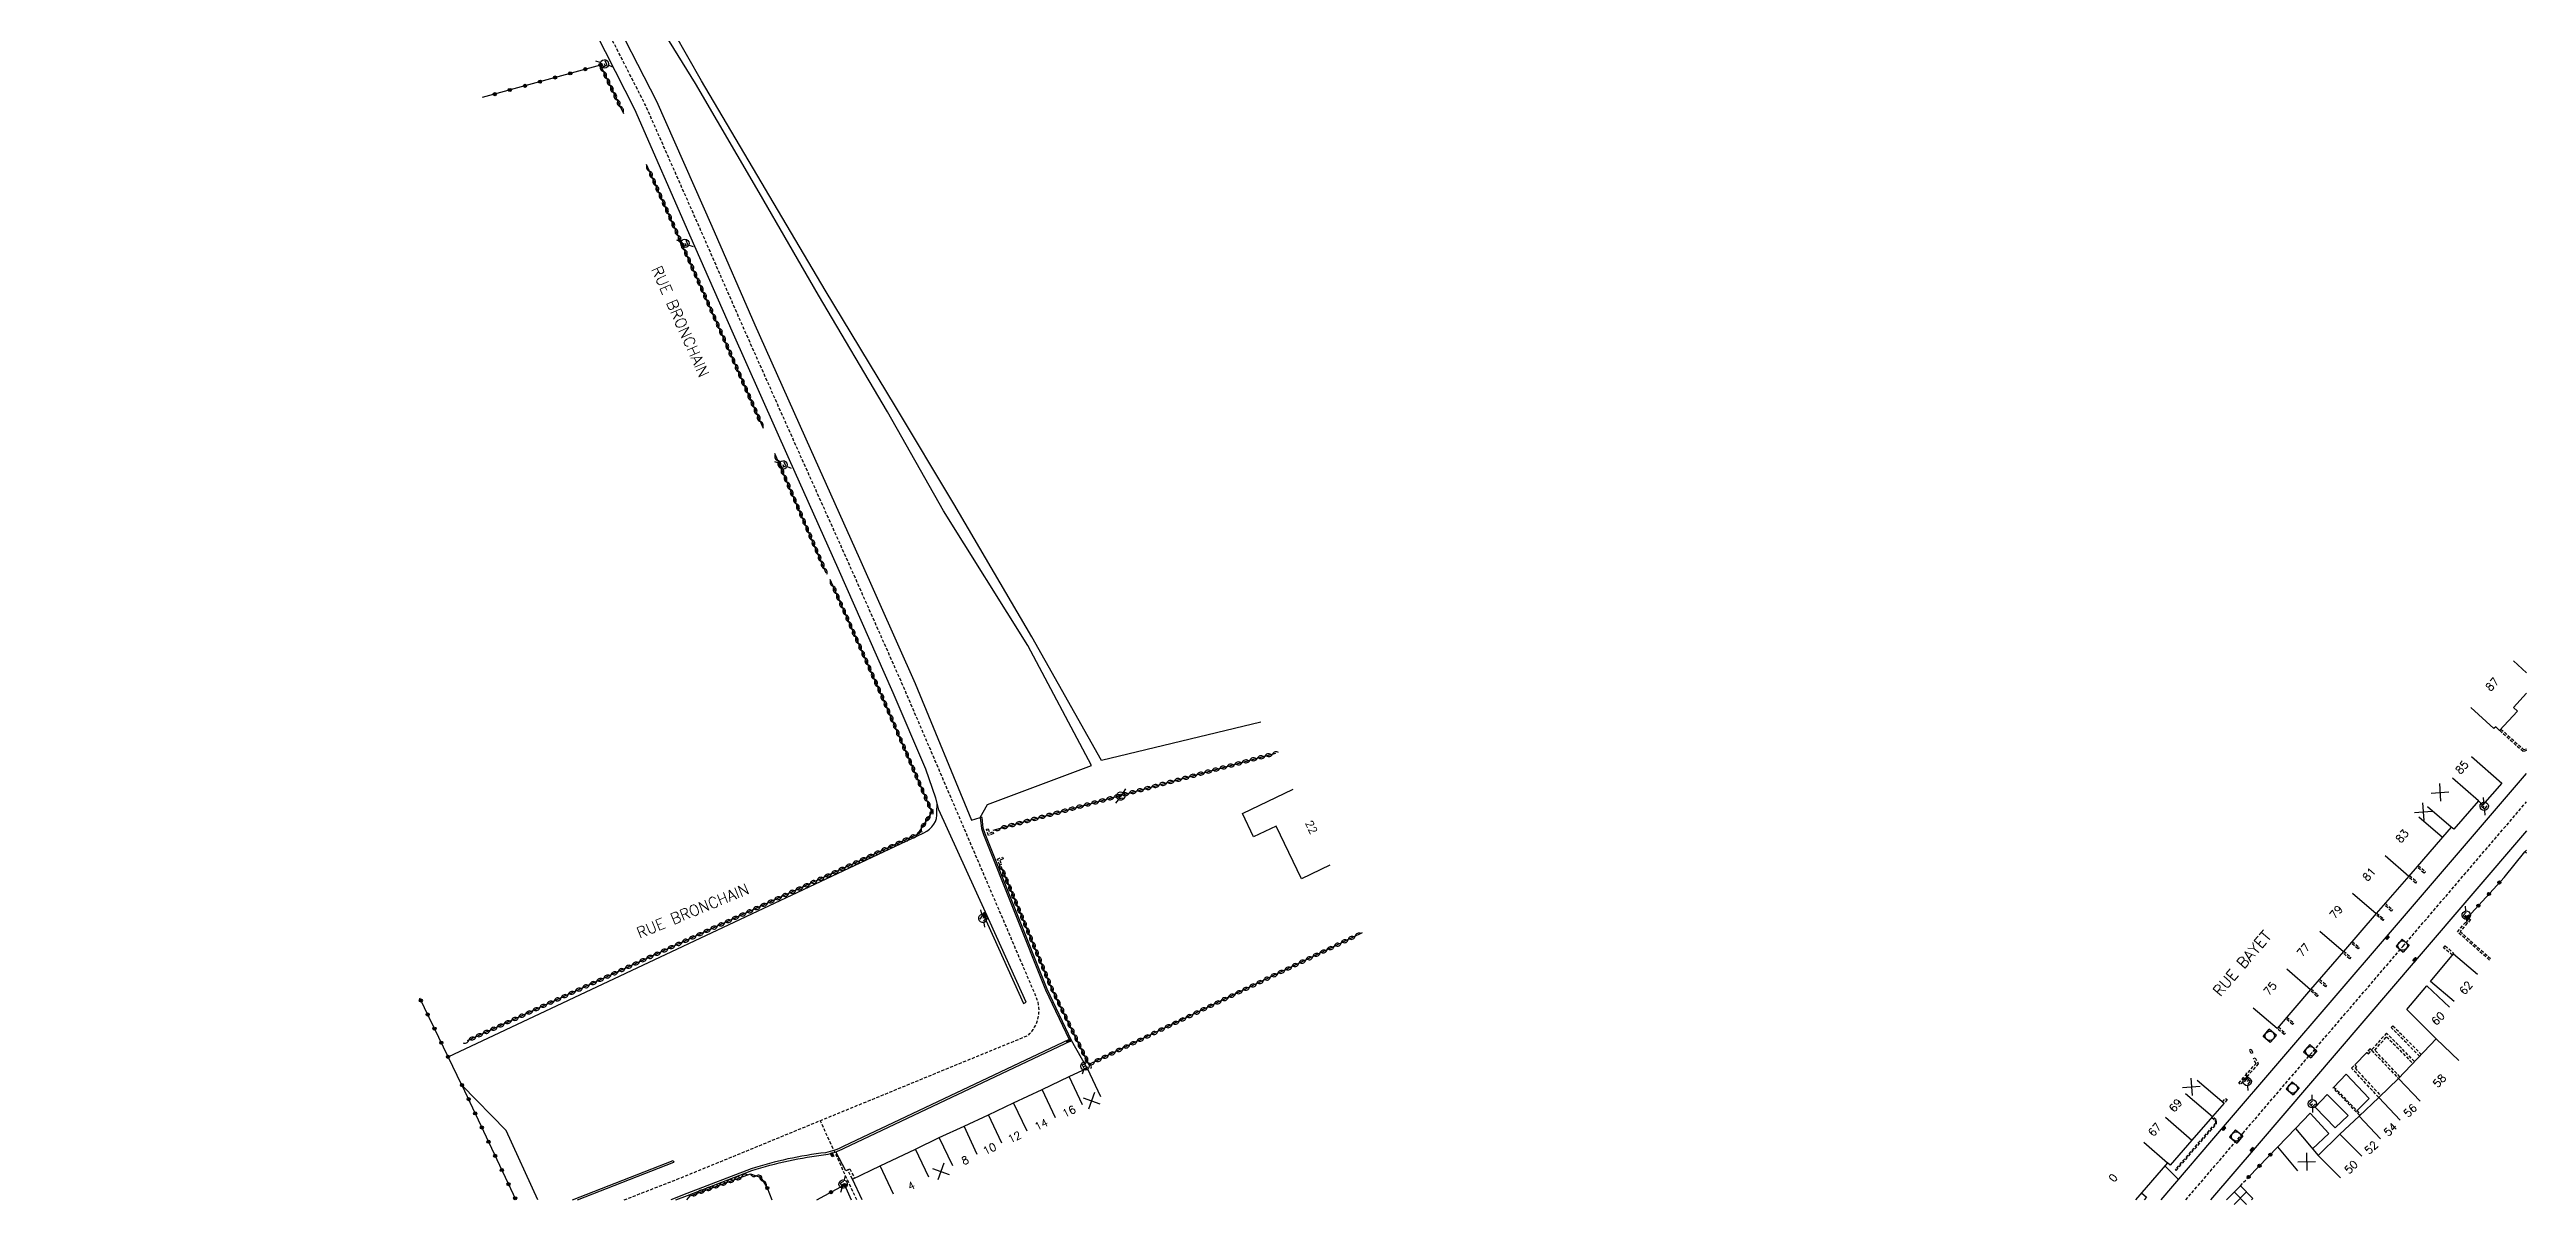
# Model space of a CAD drawing. Header units: millimetres. Extents: x 150000 to 151000, y 127999 to 129000.
# Drawn here: x 150604.3 to 151000, y 127999.3 to 128183.8 of the extents above; entities that cross this region are included whole.
import ezdxf
from ezdxf.enums import TextEntityAlignment as Align

# ---------------------------------------------------------------- set-up
doc = ezdxf.new("R2010")
doc.units = ezdxf.units.MM
doc.linetypes.add('DASHED', pattern=[0.75, 0.5, -0.25])
doc.layers.get('0').update_dxf_attribs({"linetype": 'CONTINUOUS'})
for name, color, linetype in [('W0001', 6, 'DASHED'), ('W0008', 7, 'CONTINUOUS'), ('W0100', 7, 'CONTINUOUS'), ('W0112', 1, 'DASHED'), ('W0310', 3, 'CONTINUOUS'), ('W0322', 7, 'CONTINUOUS'), ('W0330', 7, 'CONTINUOUS'), ('W0334', 7, 'CONTINUOUS'), ('W0400', 7, 'CONTINUOUS'), ('W0420', 7, 'CONTINUOUS'), ('W0471', 7, 'CONTINUOUS'), ('W0989', 7, 'CONTINUOUS'), ('W0991', 7, 'CONTINUOUS'), ('W1102', 7, 'CONTINUOUS')]:
    doc.layers.add(name, color=color, linetype=linetype)
doc.styles.get("Standard").update_dxf_attribs({"font": 'romans.shx', "width": 0.85})

# ---------------------------------------------------------------- blocks, each defined once
blk = doc.blocks.new('T471')
for p, q in [((-0.333334, 0.333334), (-0.333334, -0.333334)), ((-0.333334, 0.333334), (0.333334, 0.333334)), ((-0.333334, 0), (0, 0)), ((0.500001, 0.500001), (1.000002, 1.000002)), ((-0.500001, -0.500001), (-1.000002, -1.000002)), ((-0.333334, -0.333334), (0.333334, -0.333334))]:
    blk.add_line(p, q)
blk.add_ellipse((0, 0), major_axis=(0.471405, 0.471405), ratio=1, start_param=5.4977871438, end_param=11.780972451)
blk = doc.blocks.new('T400')
for p, q in [((-0.15, 0.3), (0.15, 0.3)), ((-0.15, -0.25), (-0.15, 0.3)), ((-0.15, 0.15), (0.15, 0.15)), ((-0.15, 0), (0.15, 0)), ((0.15, 0.3), (0.15, -0.25)), ((-0.15, -0.15), (0.15, -0.15)), ((-0.15, -0.25), (-0.15, -0.3)), ((-0.15, -0.3), (0.15, -0.3)), ((0.15, -0.3), (0.15, -0.25))]:
    blk.add_line(p, q)
blk = doc.blocks.new('T420')
for p, q in [((0.75, 0.75), (-0.75, 0.75)), ((-0.75, 0.75), (-0.75, -0.75)), ((0.75, 0.75), (0.75, -0.75)), ((0.75, -0.75), (-0.75, -0.75))]:
    blk.add_line(p, q)
blk.add_ellipse((0, 0), major_axis=(-0.53, 0.53), ratio=1, start_param=3.926991, end_param=10.210176)
blk = doc.blocks.new('t310o')
at = {"color": 0, "linetype": 'Continuous'}
for centre, start, end in [((-0.5, 0.38), 216.8699, 323.1304), ((0.5, -0.37), 36.8699, 143.1303)]:
    blk.add_arc(centre, 0.625, start, end, dxfattribs=at)
blk = doc.blocks.new('t322o')
at = {"color": 0, "linetype": 'Continuous'}
for radius in [0.25, 0.15]:
    blk.add_circle((0, 0), radius, dxfattribs=at)
blk = doc.blocks.new('t991o')
at = {"color": 0, "linetype": 'Continuous'}
for p, q in [((-1, 1), (1, -1)), ((-1, -1), (1, 1))]:
    blk.add_line(p, q, dxfattribs=at)

msp = doc.modelspace()

# ---------------------------------------------------------------- linework, layer by layer
at = {"layer": 'W0001', "flags": 128}
msp.add_lwpolyline([(150696.07, 128000), (150704.99, 128003.47), (150760.6, 128026.28, 0.319012), (150761.92, 128032.38), (150755.79, 128046.74), (150740.8, 128081.74), (150731.97, 128101.67), (150724.13, 128119.13), (150715.14, 128139.3), (150708.45, 128154.58), (150699.49, 128174.86), (150691.6, 128190.33), (150683.12, 128205.55), (150670.25, 128227.2), (150663.2, 128239.63), (150654.39, 128254.79), (150644.63, 128271.21), (150629.45, 128295.87), (150616.03, 128318.15), (150604.26, 128339.85)], format="xyb", dxfattribs=at)
at = {"layer": 'W0001'}
msp.add_lwpolyline([(150945.57, 128000), (150954.68, 128010.63), (150980.27, 128040.5), (151000, 128063.57, -0.014129)], format="xyb", dxfattribs=at)
at = {"layer": 'W0001', "flags": 128}
msp.add_lwpolyline([(150733.22, 128000), (150731.86, 128002.97), (150727.4, 128012.66)], dxfattribs=at)
at = {"layer": 'W0008'}
for points in [[(150759.86, 128031.39), (150760.28, 128031.59), (150753.79, 128045.94), (150746.36, 128062.29), (150745.86, 128064.16), (150744.28, 128068.82), (150739.03, 128081), (150730.26, 128100.85), (150722.47, 128118.24), (150713.34, 128138.79), (150706.79, 128153.64), (150697.76, 128174.2), (150689.98, 128189.49)], [(150688.62, 128000), (150704.01, 128006.02)]]:
    msp.add_lwpolyline(points, dxfattribs=at)
for points in [[(150693.21, 128191.17), (150701.23, 128175.52), (150710.1, 128155.53), (150716.95, 128139.81), (150725.79, 128120.03), (150733.68, 128102.49), (150742.56, 128082.49), (150751.58, 128060.65), (150752.97, 128061.08), (150753.14, 128059.32), (150753.46, 128058.39), (150763.38, 128033.56), (150767.16, 128025.62), (150731.08, 128008.55, -0.075271), (150728.25, 128007.53, 0.048519), (150716.35, 128004.96), (150706.09, 128001), (150703.52, 128000, 0.450541)], [(150941.65, 128000), (150951.94, 128012.02), (150977.94, 128042.38), (151000, 128068.12, -0.015915)], [(151000, 128058.95), (150982.55, 128038.55), (150956.96, 128008.68), (150949.52, 128000, 0.03805)]]:
    msp.add_lwpolyline(points, format="xyb", dxfattribs=at)
at = {"layer": 'W0100'}
for points in [[(150997.94, 128086.09), (151000, 128084.19)], [(151000, 128080.94), (150997.91, 128078.66), (150998.56, 128078.06), (150995.71, 128074.99), (150995.08, 128075.57), (150994.81, 128075.28), (150991.12, 128078.66)], [(150991.2, 128070.84), (150996.09, 128066.58), (150992.96, 128063.08), (150992.34, 128063.77), (150988.37, 128059.22), (150987.98, 128059.54), (150986.61, 128057.95), (150981.23, 128051.74), (150976, 128045.73), (150970.76, 128039.68), (150965.51, 128033.62), (150960.16, 128027.39), (150956.36, 128030.65)], [(150808.8, 128053.47), (150804.29, 128051.3), (150800.24, 128059.72), (150796.64, 128057.98), (150794.85, 128061.71), (150802.95, 128065.61)], [(151000, 128055.37), (150999.75, 128055.6), (151000, 128055.88)], [(150988.46, 128031.68), (150984.65, 128034.91), (150988.35, 128039.29), (150992.17, 128036.06)], [(150963.49, 128004.66), (150960.29, 128008.5), (150963.11, 128011.42), (150966.73, 128007.07), (150970.18, 128010.51), (150973.27, 128013.4), (150976.39, 128016.38), (150979.54, 128019.4), (150985.56, 128025.71), (150980.89, 128030.41), (150984.06, 128034.22), (150987.68, 128030.77)], [(150734.09, 128000), (150732.54, 128003.33), (150736.98, 128005.43), (150742.6, 128008.12), (150746.42, 128009.94), (150750.37, 128011.78), (150754.3, 128013.6), (150758.3, 128015.5), (150762.83, 128017.63), (150767.19, 128019.69), (150770.04, 128021.03), (150772.17, 128016.51)], [(150947.4, 128019.13), (150951.68, 128015.44), (150949.85, 128013.3), (150946.56, 128009.52), (150943.1, 128005.57), (150942.65, 128005.94), (150937.53, 128000)], [(150952.07, 128000), (150952.06, 128000.01), (150954.29, 128002.27), (150956.28, 128000.24)], [(150956.28, 128000.24), (150956.05, 128000)]]:
    msp.add_lwpolyline(points, dxfattribs=at)
at = {"layer": 'W0112'}
for points in [[(151000, 128071.77), (150999.45, 128071.61), (150995.71, 128074.99)], [(150995.92, 128075.21), (150999.53, 128071.95), (151000, 128072.08)], [(150982.69, 128053.43), (150983.85, 128052.43), (150983.63, 128052.21), (150982.49, 128053.2)], [(150981.31, 128051.83), (150982.44, 128050.85), (150982.25, 128050.62), (150981.11, 128051.61)], [(150976.08, 128045.81), (150977.23, 128044.82), (150977.06, 128044.62), (150975.91, 128045.62)], [(150977.44, 128047.38), (150978.6, 128046.37), (150978.41, 128046.15), (150977.25, 128047.16)], [(150972.15, 128041.28), (150973.27, 128040.31), (150973.09, 128040.09), (150971.96, 128041.06)], [(150994.07, 128038.31), (150988.98, 128042.84), (150990.81, 128044.96), (150991.04, 128044.77), (150989.4, 128042.87), (150994.27, 128038.54)], [(150970.81, 128039.74), (150971.93, 128038.76), (150971.75, 128038.52), (150970.61, 128039.51)], [(150988.17, 128039.08), (150986.77, 128040.27), (150987.02, 128040.57), (150988.42, 128039.38), (150988.35, 128039.29)], [(150965.59, 128033.7), (150966.7, 128032.74), (150966.52, 128032.51), (150965.4, 128033.49)], [(150966.94, 128035.27), (150968.07, 128034.29), (150967.88, 128034.05), (150966.74, 128035.03)], [(150960.36, 128027.63), (150961.49, 128026.65), (150961.28, 128026.42), (150960.16, 128027.39)], [(150961.71, 128029.2), (150962.82, 128028.25), (150962.64, 128028), (150961.52, 128028.97)], [(150982.11, 128022.1), (150977.64, 128026.66), (150975.23, 128023.94), (150974.99, 128024.15), (150974.47, 128023.57), (150974.76, 128023.31), (150975.28, 128023.88), (150979.54, 128019.4)], [(150979.78, 128019.65), (150975.76, 128023.93), (150977.66, 128026.07), (150981.84, 128021.81)], [(150982.92, 128022.95), (150978.38, 128027.53), (150978.66, 128027.83), (150983.2, 128023.24)], [(150976.4, 128016.38), (150972.06, 128021.04), (150972.56, 128021.57), (150972.85, 128021.3), (150972.61, 128021.04), (150976.69, 128016.66)], [(150973.36, 128013.49), (150969.1, 128017.9), (150969.24, 128018.03), (150973.5, 128013.62)], [(150951.46, 128015.63), (150951.93, 128016.21), (150952.16, 128016.02), (150951.68, 128015.44)], [(150949.72, 128013.15), (150950.25, 128012.71), (150950.3, 128012.25), (150943.89, 128004.84), (150944.04, 128004.71), (150950.5, 128012.18), (150950.44, 128012.81), (150949.85, 128013.3)], [(150732.54, 128003.33), (150731.79, 128004.78), (150732.12, 128004.96), (150732.88, 128003.49)], [(150954.29, 128002.27), (150955.61, 128003.65)]]:
    msp.add_lwpolyline(points, dxfattribs=at)
for points in [[(150754.22, 128059.3), (150754.47, 128058.6), (150754.97, 128058.79), (150755.08, 128058.51), (150754.3, 128058.21), (150753.94, 128059.2)], [(150756.08, 128053.46), (150755.7, 128054.45), (150756.49, 128054.76), (150756.6, 128054.48), (150756.09, 128054.28), (150756.36, 128053.57)], [(150954.04, 128018.67), (150956.79, 128021.79), (150956.4, 128022.57), (150956.67, 128022.7), (150957.15, 128021.74), (150954.27, 128018.47)], [(150956, 128024.07), (150956.26, 128023.5), (150955.99, 128023.38), (150955.73, 128023.95)]]:
    msp.add_lwpolyline(points, close=True, dxfattribs=at)
at = {"layer": 'W0310'}
for points in [[(150696.01, 128173.52), (150692.27, 128181.29)], [(150718.33, 128123.21), (150711.78, 128138.1), (150699.65, 128165.4)], [(150728.37, 128100.1), (150720.13, 128119.24)], [(150813.99, 128042.67), (150770.33, 128021.63), (150764.4, 128033.74), (150756.28, 128053.28), (150756.28, 128053.28)], [(150706.61, 128000.67), (150716.23, 128004.15), (150717.91, 128003.59), (150718.93, 128001.9)]]:
    msp.add_lwpolyline(points, dxfattribs=at)
at = {"layer": 'W0310', "flags": 128}
for points in [[(150728.93, 128099.17), (150737.36, 128080.21), (150745.24, 128061.92), (150742.9, 128058.38), (150671.01, 128025.42)], [(150755.02, 128059.05), (150800.18, 128071.35)]]:
    msp.add_lwpolyline(points, dxfattribs=at)
at = {"layer": 'W0322'}
for points in [[(150692.27, 128181.29), (150673.38, 128176.09)], [(150990.63, 128045.16), (150996.42, 128051.52)], [(150667.94, 128022.86), (150663.4, 128032.24)], [(150670.15, 128018.35), (150678.77, 128000)], [(150955.61, 128003.65), (150960.29, 128008.5)], [(150718.93, 128001.9), (150719.65, 128000)], [(150726.87, 128000), (150731.27, 128002.41), (150732.36, 128000)], [(150706.07, 128000), (150706.61, 128000.67)]]:
    msp.add_lwpolyline(points, dxfattribs=at)
at = {"layer": 'W0330'}
msp.add_lwpolyline([(150797.78, 128076.34), (150772.36, 128070.17), (150761.22, 128089.96), (150748.75, 128111.19), (150739.41, 128126.74), (150728.19, 128145.31), (150718.65, 128161.47), (150708.45, 128178.75), (150699.68, 128194.14), (150690.6, 128209.06), (150679.42, 128227.75), (150699.83, 128236.56)], dxfattribs=at)
at = {"layer": 'W0334'}
for points in [[(150752.97, 128061.08), (150754.12, 128063.17), (150770.76, 128069.37), (150760.58, 128088.54), (150747.08, 128110.09), (150738.12, 128125.89), (150727.13, 128144.52), (150717.65, 128160.96), (150707.49, 128178.35), (150698.19, 128193.39), (150688.86, 128208.28), (150677.94, 128228.35), (150673.62, 128225.83)], [(150996.42, 128051.52), (150999.75, 128055.6)], [(150770.04, 128021.03), (150767.56, 128025.47)], [(150972.56, 128021.57), (150974.47, 128023.57)], [(150969.24, 128018.03), (150971.17, 128020.11), (150974.85, 128016.21), (150972.89, 128014.25)], [(150963.11, 128011.42), (150965.45, 128013.87), (150968.43, 128010.59), (150965.83, 128008.15)], [(150731.79, 128004.78), (150731.46, 128004.63), (150729.89, 128007.68)], [(150942.22, 128005.45), (150944.42, 128003.24)], [(150938.48, 128001.11), (150939.28, 128000.42), (150938.92, 128000)]]:
    msp.add_lwpolyline(points, dxfattribs=at)
for points in [[(150682.29, 128000), (150677.24, 128011.08), (150670.15, 128018.35), (150667.94, 128022.86), (150743.97, 128058.66, 0.324958), (150746.04, 128062.01), (150746.1, 128063.24)], [(150704.35, 128000), (150706.2, 128000.72), (150716.45, 128004.67, -0.04853), (150728.3, 128007.24, 0.075363), (150731.22, 128008.28), (150767.56, 128025.47), (150763.66, 128033.68), (150753.74, 128058.49), (150753.43, 128059.39), (150753.27, 128061.11), (150752.97, 128061.08)]]:
    msp.add_lwpolyline(points, format="xyb", dxfattribs=at)
at = {"layer": 'W0334', "flags": 128}
for points in [[(150753.79, 128045.94), (150753.38, 128045.73), (150759.86, 128031.39)], [(150687.8, 128000), (150703.9, 128006.3), (150704.01, 128006.02)]]:
    msp.add_lwpolyline(points, dxfattribs=at)
at = {"layer": 'W0334'}
msp.add_lwpolyline([(150966.24, 128014.82), (150969.42, 128011.49), (150971.5, 128013.49), (150968.15, 128016.82)], close=True, dxfattribs=at)
at = {"layer": 'W1102'}
for p, q in [((150982.83, 128061.22), (150986.61, 128057.95)), ((150977.45, 128055.02), (150981.23, 128051.74)), ((150972.23, 128049.01), (150976, 128045.73)), ((150966.98, 128042.95), (150970.76, 128039.68)), ((150961.73, 128036.9), (150965.51, 128033.62)), ((150989.18, 128022.26), (150985.56, 128025.71)), ((150764.96, 128013.11), (150762.83, 128017.63)), ((150769.32, 128015.16), (150767.19, 128019.69)), ((150983, 128015.79), (150979.54, 128019.4)), ((150756.41, 128009.07), (150754.3, 128013.6)), ((150760.44, 128010.98), (150758.3, 128015.5)), ((150945.55, 128016.98), (150949.85, 128013.3)), ((150976.68, 128009.75), (150973.27, 128013.4)), ((150979.84, 128012.75), (150976.39, 128016.38)), ((150748.57, 128005.42), (150746.42, 128009.94)), ((150752.48, 128007.25), (150750.37, 128011.78)), ((150942.31, 128013.22), (150946.56, 128009.52)), ((150973.72, 128006.97), (150970.18, 128010.51)), ((150744.76, 128003.61), (150742.6, 128008.12)), ((150938.88, 128009.23), (150942.65, 128005.94)), ((150739.11, 128000.9), (150736.98, 128005.43))]:
    msp.add_line(p, q, dxfattribs=at)
at = {"layer": 'W1102', "flags": 128}
for points in [[(150992.34, 128063.77), (150988.17, 128067.38)], [(150987.98, 128059.54), (150984.2, 128062.81)], [(150966.73, 128007.07), (150970.27, 128003.53)]]:
    msp.add_lwpolyline(points, dxfattribs=at)

# ---------------------------------------------------------------- block references
at = {"layer": 'W0310'}
for p, rotation in [((150692.75, 128180.28), 115.712303820304), ((150693.3, 128179.15), 115.712303820304), ((150693.84, 128178.03), 115.712303820304), ((150694.38, 128176.9), 115.712303820304), ((150694.92, 128175.77), 115.712303820304), ((150695.47, 128174.65), 115.712303820304), ((150700.11, 128164.36), 113.9600345865669), ((150700.62, 128163.22), 113.9600345865669), ((150701.12, 128162.08), 113.9600345865669), ((150701.63, 128160.93), 113.9600345865669), ((150702.14, 128159.79), 113.9600345865669), ((150702.65, 128158.65), 113.9600345865669), ((150703.15, 128157.51), 113.9600345865669), ((150703.66, 128156.36), 113.9600345865669), ((150704.17, 128155.22), 113.9600345865669), ((150704.68, 128154.08), 113.9600345865669), ((150705.18, 128152.94), 113.9600345865669), ((150705.69, 128151.8), 113.9600345865669), ((150706.2, 128150.65), 113.9600345865669), ((150706.71, 128149.51), 113.9600345865669), ((150707.21, 128148.37), 113.9600345865669), ((150707.72, 128147.23), 113.9600345865669), ((150708.23, 128146.08), 113.9600345865669), ((150708.74, 128144.94), 113.9600345865669), ((150709.24, 128143.8), 113.9600345865669), ((150709.75, 128142.66), 113.9600345865669), ((150710.26, 128141.51), 113.9600345865669), ((150710.77, 128140.37), 113.9600345865669), ((150711.28, 128139.23), 113.9600345865669), ((150711.78, 128138.09), 113.7404418372626), ((150712.29, 128136.94), 113.7404418372626), ((150712.79, 128135.8), 113.7404418372626), ((150713.29, 128134.66), 113.7404418372626), ((150713.8, 128133.51), 113.7404418372626), ((150714.3, 128132.37), 113.7404418372626), ((150714.8, 128131.22), 113.7404418372626), ((150715.31, 128130.08), 113.7404418372626), ((150715.81, 128128.93), 113.7404418372626), ((150716.31, 128127.79), 113.7404418372626), ((150716.82, 128126.65), 113.7404418372626), ((150717.32, 128125.5), 113.7404418372626), ((150717.82, 128124.36), 113.7404418372626), ((150720.62, 128118.1), 113.2964993373425), ((150721.12, 128116.95), 113.2964993373425), ((150721.61, 128115.8), 113.2964993373425), ((150722.11, 128114.65), 113.2964993373425), ((150722.6, 128113.5), 113.2964993373425), ((150723.1, 128112.36), 113.2964993373425), ((150723.59, 128111.21), 113.2964993373425), ((150724.08, 128110.06), 113.2964993373425), ((150724.58, 128108.91), 113.2964993373425), ((150725.07, 128107.76), 113.2964993373425), ((150725.57, 128106.62), 113.2964993373425), ((150726.06, 128105.47), 113.2964993373425), ((150726.56, 128104.32), 113.2964993373425), ((150727.05, 128103.17), 113.2964993373425), ((150727.55, 128102.02), 113.2964993373425), ((150728.04, 128100.88), 113.2964993373425), ((150729.44, 128098.03), 293.9780472435074), ((150729.94, 128096.89), 293.9780472435074), ((150730.45, 128095.74), 293.9780472435074), ((150730.96, 128094.6), 293.9780472435074), ((150731.47, 128093.46), 293.9780472435074), ((150731.98, 128092.32), 293.9780472435074), ((150732.48, 128091.18), 293.9780472435074), ((150732.99, 128090.03), 293.9780472435074), ((150733.5, 128088.89), 293.9780472435074), ((150734.01, 128087.75), 293.9780472435074), ((150734.52, 128086.61), 293.9780472435074), ((150735.02, 128085.47), 293.9780472435074), ((150735.53, 128084.32), 293.9780472435074), ((150736.04, 128083.18), 293.9780472435074), ((150736.55, 128082.04), 293.9780472435074), ((150737.06, 128080.9), 293.9780472435074), ((150737.56, 128079.75), 293.304809246), ((150738.05, 128078.6), 293.304809246), ((150738.55, 128077.46), 293.304809246), ((150739.04, 128076.31), 293.304809246), ((150739.54, 128075.16), 293.304809246), ((150740.03, 128074.01), 293.304809246), ((150740.53, 128072.86), 293.304809246), ((150741.02, 128071.72), 293.304809246), ((150741.51, 128070.57), 293.304809246), ((150742.01, 128069.42), 293.304809246), ((150742.5, 128068.27), 293.304809246), ((150790, 128068.58), 15.23556919401418), ((150791.2, 128068.9), 15.23556919401418), ((150792.41, 128069.23), 15.23556919401418), ((150793.62, 128069.56), 15.23556919401418), ((150794.82, 128069.89), 15.23556919401418), ((150796.03, 128070.22), 15.23556919401418), ((150797.23, 128070.55), 15.23556919401418), ((150798.44, 128070.87), 15.23556919401418), ((150799.65, 128071.2), 15.23556919401418), ((150743, 128067.12), 293.304809246), ((150743.49, 128065.98), 293.304809246), ((150743.99, 128064.83), 293.304809246), ((150775.53, 128064.63), 15.23556919401418), ((150776.73, 128064.96), 15.23556919401418), ((150777.94, 128065.29), 15.23556919401418), ((150779.14, 128065.62), 15.23556919401418), ((150780.35, 128065.95), 15.23556919401418), ((150781.56, 128066.28), 15.23556919401418), ((150782.76, 128066.6), 15.23556919401418), ((150783.97, 128066.93), 15.23556919401418), ((150785.17, 128067.26), 15.23556919401418), ((150786.38, 128067.59), 15.23556919401418), ((150787.59, 128067.92), 15.23556919401418), ((150788.79, 128068.25), 15.23556919401418), ((150744.23, 128060.39), 236.444420568326), ((150744.48, 128063.68), 293.304809246), ((150744.92, 128061.43), 236.444420568326), ((150744.98, 128062.53), 293.304809246), ((150761.05, 128060.69), 15.23556919401418), ((150762.26, 128061.02), 15.23556919401418), ((150763.46, 128061.35), 15.23556919401418), ((150764.67, 128061.68), 15.23556919401418), ((150765.88, 128062.01), 15.23556919401418), ((150767.08, 128062.33), 15.23556919401418), ((150768.29, 128062.66), 15.23556919401418), ((150769.49, 128062.99), 15.23556919401418), ((150770.7, 128063.32), 15.23556919401418), ((150771.91, 128063.65), 15.23556919401418), ((150773.11, 128063.98), 15.23556919401418), ((150774.32, 128064.31), 15.23556919401418), ((150739.41, 128056.78), 204.6308017778556), ((150740.54, 128057.3), 204.6308017778556), ((150741.68, 128057.82), 204.6308017778556), ((150742.82, 128058.35), 204.6308017778556), ((150743.54, 128059.35), 236.444420568326), ((150756.23, 128059.38), 15.23556919401418), ((150757.43, 128059.71), 15.23556919401418), ((150758.64, 128060.03), 15.23556919401418), ((150759.85, 128060.36), 15.23556919401418), ((150730.32, 128052.61), 204.6308017778556), ((150731.45, 128053.14), 204.6308017778556), ((150732.59, 128053.66), 204.6308017778556), ((150733.73, 128054.18), 204.6308017778556), ((150734.86, 128054.7), 204.6308017778556), ((150736, 128055.22), 204.6308017778556), ((150737.13, 128055.74), 204.6308017778556), ((150738.27, 128056.26), 204.6308017778556), ((150756.51, 128052.71), 112.5786148441419), ((150721.23, 128048.45), 204.6308017778556), ((150722.36, 128048.97), 204.6308017778556), ((150723.5, 128049.49), 204.6308017778556), ((150724.64, 128050.01), 204.6308017778556), ((150725.77, 128050.53), 204.6308017778556), ((150726.91, 128051.05), 204.6308017778556), ((150728.04, 128051.57), 204.6308017778556), ((150729.18, 128052.09), 204.6308017778556), ((150756.99, 128051.55), 112.5786148441419), ((150757.47, 128050.4), 112.5786148441419), ((150757.95, 128049.25), 112.5786148441419), ((150758.43, 128048.09), 112.5786148441419), ((150713.27, 128044.8), 204.6308017778556), ((150714.41, 128045.32), 204.6308017778556), ((150715.55, 128045.84), 204.6308017778556), ((150716.68, 128046.36), 204.6308017778556), ((150717.82, 128046.88), 204.6308017778556), ((150718.95, 128047.41), 204.6308017778556), ((150720.09, 128047.93), 204.6308017778556), ((150758.91, 128046.94), 112.5786148441419), ((150759.39, 128045.78), 112.5786148441419), ((150759.87, 128044.63), 112.5786148441419), ((150704.18, 128040.63), 204.6308017778556), ((150705.32, 128041.15), 204.6308017778556), ((150706.45, 128041.67), 204.6308017778556), ((150707.59, 128042.2), 204.6308017778556), ((150708.73, 128042.72), 204.6308017778556), ((150709.86, 128043.24), 204.6308017778556), ((150711, 128043.76), 204.6308017778556), ((150712.14, 128044.28), 204.6308017778556), ((150760.35, 128043.48), 112.5786148441419), ((150760.83, 128042.32), 112.5786148441419), ((150761.31, 128041.17), 112.5786148441419), ((150809.49, 128040.5), 205.7365778357802), ((150810.61, 128041.05), 205.7365778357802), ((150811.74, 128041.59), 205.7365778357802), ((150812.87, 128042.13), 205.7365778357802), ((150696.23, 128036.99), 204.6308017778556), ((150697.36, 128037.51), 204.6308017778556), ((150698.5, 128038.03), 204.6308017778556), ((150699.64, 128038.55), 204.6308017778556), ((150700.77, 128039.07), 204.6308017778556), ((150701.91, 128039.59), 204.6308017778556), ((150703.05, 128040.11), 204.6308017778556), ((150761.79, 128040.01), 112.5786148441419), ((150762.27, 128038.86), 112.5786148441419), ((150762.75, 128037.7), 112.5786148441419), ((150763.23, 128036.55), 112.5786148441419), ((150801.61, 128036.7), 205.7365778357802), ((150802.73, 128037.25), 205.7365778357802), ((150803.86, 128037.79), 205.7365778357802), ((150804.98, 128038.33), 205.7365778357802), ((150806.11, 128038.87), 205.7365778357802), ((150807.24, 128039.42), 205.7365778357802), ((150808.36, 128039.96), 205.7365778357802), ((150687.14, 128032.82), 204.6308017778556), ((150688.27, 128033.34), 204.6308017778556), ((150689.41, 128033.86), 204.6308017778556), ((150690.55, 128034.38), 204.6308017778556), ((150691.68, 128034.9), 204.6308017778556), ((150692.82, 128035.42), 204.6308017778556), ((150693.96, 128035.94), 204.6308017778556), ((150695.09, 128036.46), 204.6308017778556), ((150763.71, 128035.4), 112.5786148441419), ((150764.19, 128034.24), 112.5786148441419), ((150764.71, 128033.11), 116.080025563109), ((150793.72, 128032.9), 205.7365778357802), ((150794.85, 128033.45), 205.7365778357802), ((150795.98, 128033.99), 205.7365778357802), ((150797.1, 128034.53), 205.7365778357802), ((150798.23, 128035.07), 205.7365778357802), ((150799.35, 128035.62), 205.7365778357802), ((150800.48, 128036.16), 205.7365778357802), ((150678.05, 128028.65), 204.6308017778556), ((150679.18, 128029.17), 204.6308017778556), ((150680.32, 128029.69), 204.6308017778556), ((150681.46, 128030.21), 204.6308017778556), ((150682.59, 128030.73), 204.6308017778556), ((150683.73, 128031.26), 204.6308017778556), ((150684.87, 128031.78), 204.6308017778556), ((150686, 128032.3), 204.6308017778556), ((150765.26, 128031.98), 116.080025563109), ((150765.81, 128030.86), 116.080025563109), ((150766.36, 128029.74), 116.080025563109), ((150766.91, 128028.61), 116.080025563109), ((150784.72, 128028.56), 205.7365778357802), ((150785.84, 128029.1), 205.7365778357802), ((150786.97, 128029.65), 205.7365778357802), ((150788.09, 128030.19), 205.7365778357802), ((150789.22, 128030.73), 205.7365778357802), ((150790.35, 128031.28), 205.7365778357802), ((150791.47, 128031.82), 205.7365778357802), ((150792.6, 128032.36), 205.7365778357802), ((150671.23, 128025.52), 204.6308017778556), ((150672.37, 128026.05), 204.6308017778556), ((150673.5, 128026.57), 204.6308017778556), ((150674.64, 128027.09), 204.6308017778556), ((150675.78, 128027.61), 204.6308017778556), ((150676.91, 128028.13), 204.6308017778556), ((150767.46, 128027.49), 116.080025563109), ((150768.01, 128026.37), 116.080025563109), ((150768.56, 128025.25), 116.080025563109), ((150776.83, 128024.76), 205.7365778357802), ((150777.96, 128025.3), 205.7365778357802), ((150779.09, 128025.85), 205.7365778357802), ((150780.21, 128026.39), 205.7365778357802), ((150781.34, 128026.93), 205.7365778357802), ((150782.46, 128027.48), 205.7365778357802), ((150783.59, 128028.02), 205.7365778357802), ((150769.11, 128024.12), 116.080025563109), ((150769.66, 128023), 116.080025563109), ((150770.21, 128021.88), 116.080025563109), ((150771.2, 128022.05), 205.7365778357802), ((150772.33, 128022.59), 205.7365778357802), ((150773.46, 128023.13), 205.7365778357802), ((150774.58, 128023.68), 205.7365778357802), ((150775.71, 128024.22), 205.7365778357802), ((150707.78, 128001.1), 19.9082169389478), ((150708.96, 128001.52), 19.9082169389478), ((150710.13, 128001.95), 19.9082169389478), ((150711.31, 128002.37), 19.9082169389478), ((150712.48, 128002.8), 19.9082169389478), ((150713.66, 128003.22), 19.9082169389478), ((150714.83, 128003.65), 19.9082169389478), ((150717.19, 128003.83), 341.302757362572), ((150718.26, 128003.01), 298.413304389668)]:
    msp.add_blockref('t310o', p, dxfattribs=dict(at, rotation=rotation))
at = {"layer": 'W0322'}
for p, rotation in [((150685.04, 128179.3), 195.4084232361573), ((150687.45, 128179.96), 195.4084232361573), ((150689.86, 128180.63), 195.4084232361573), ((150675.4, 128176.64), 195.4084232361573), ((150677.81, 128177.31), 195.4084232361573), ((150680.22, 128177.97), 195.4084232361573), ((150682.63, 128178.64), 195.4084232361573), ((150994, 128048.86), 47.66545390803199), ((150995.68, 128050.71), 47.66545390803199), ((150990.63, 128045.16), 47.66545390803199), ((150992.32, 128047.01), 47.66545390803199), ((150663.58, 128031.86), 115.833865548007), ((150664.67, 128029.61), 115.833865548007), ((150665.76, 128027.36), 115.833865548007), ((150666.85, 128025.11), 115.833865548007), ((150667.94, 128022.86), 115.833865548007), ((150671.21, 128016.09), 295.1600269453585), ((150672.27, 128013.82), 295.1600269453585), ((150673.33, 128011.56), 295.1600269453585), ((150674.4, 128009.3), 295.1600269453585), ((150675.46, 128007.04), 295.1600269453585), ((150957.34, 128005.45), 46.028881681308), ((150959.08, 128007.24), 46.028881681308), ((150676.52, 128004.77), 295.1600269453585), ((150677.59, 128002.51), 295.1600269453585), ((150718.93, 128001.9), 290.8562801105509), ((150729.11, 128001.23), 28.6813176119692), ((150731.29, 128002.37), 294.48327319626), ((150955.61, 128003.65), 46.028881681308), ((150678.65, 128000.25), 295.1600269453585)]:
    msp.add_blockref('t322o', p, dxfattribs=dict(at, rotation=rotation))
for p in [(150692.27, 128181.29), (150670.15, 128018.35)]:
    msp.add_blockref('t322o', p, dxfattribs=at)
at = {"layer": 'W0400'}
for p, rotation in [((150753.7, 128045.58), 207.4423968389195), ((150977.77, 128041.92), 139.4016757748038), ((150982.18, 128038.36), 139.4016757748038), ((150767.1, 128025.39), 115.3168589248381), ((150951.62, 128011.43), 139.4333610762001), ((150729.3, 128007.19), 207.257213039849), ((150956.17, 128008.02), 139.4333610762001)]:
    msp.add_blockref('T400', p, dxfattribs=dict(at, rotation=rotation))
at = {"layer": 'W0420'}
for p, rotation in [((150980.22, 128040.62), 49.42056888560601), ((150958.99, 128026.2), 229.303866291229), ((150965.46, 128023.75), 49.4322104806152), ((150962.65, 128017.82), 49.4322104806152), ((150953.62, 128010.14), 49.4322104806152)]:
    msp.add_blockref('T420', p, dxfattribs=dict(at, rotation=rotation))
at = {"layer": 'W0471'}
for p, rotation in [((150692.91, 128181.47), 116.964372551494), ((150705.79, 128152.8), 113.812700787732), ((150721.45, 128117.42), 114.135656552166), ((150775.42, 128064.51), 9.39744921976105), ((150993.26, 128062.89), 49.4322104806152), ((150753.37, 128044.97), 237.0744453816288), ((150990.38, 128045.49), 49.1560765602789), ((150769.7, 128021.4), 25.3099288376526), ((150955.38, 128018.91), 228.638047117398), ((150965.8, 128015.36), 46.37027930124329), ((150731.05, 128002.53), 28.6813176119693)]:
    msp.add_blockref('T471', p, dxfattribs=dict(at, rotation=rotation))
at = {"layer": 'W0991'}
for p, rotation in [((150986.18, 128065.09), 319.0341905160455), ((150983.51, 128062.01), 319.2053874593535), ((150946.47, 128018.06), 319.2738715787751), ((150770.75, 128015.84), 295.3097491632437), ((150746.67, 128004.52), 295.3954482322854), ((150964.9, 128006.12), 316.0014432920357), ((150954.29, 128000.27), 90)]:
    msp.add_blockref('t991o', p, dxfattribs=dict(at, rotation=rotation))

# ---------------------------------------------------------------- texts
at = {"layer": 'W0989'}
for s, rotation, p in [('RUE BRONCHAIN', 293.9324, (150705.05, 128140.32)), ('RUE BRONCHAIN', 22.3066, (150707.03, 128046.17)), ('RUE BAYET', 49.4017, (150954.55, 128037.77))]:
    msp.add_text(s, height=1.75, rotation=rotation, dxfattribs=at).set_placement(p, align=Align.MIDDLE)
at = {"layer": 'W0991'}
for s, rotation, p in [('87', 47.4621, (150994.53, 128082.37)), ('85', 48.7342, (150989.69, 128069.11)), ('22', 295.7118, (150805.87, 128059.54)), ('83', 49.0783, (150980.14, 128058.12)), ('81', 49.0028, (150974.84, 128052.01)), ('79', 49.0953, (150969.6, 128045.98)), ('77', 49.0944, (150964.36, 128039.92)), ('75', 49.3036, (150959.05, 128033.77)), ('62', 49.7781, (150990.32, 128033.87)), ('60', 44.912, (150985.88, 128028.98)), ('58', 46.3209, (150986.09, 128019.03)), ('16', 25.2293, (150767.14, 128014.14)), ('69', 49.2739, (150943.93, 128015.1)), ('56', 43.8408, (150981.42, 128014.27)), ('12', 25.4202, (150758.42, 128010.03)), ('14', 25.1981, (150762.7, 128012.05)), ('67', 49.2739, (150940.6, 128011.23)), ('54', 43.5458, (150978.26, 128011.25)), ('8', 25.0099, (150750.53, 128006.33)), ('10', 24.8867, (150754.44, 128008.16)), ('50', 44.9449, (150971.99, 128005.25)), ('52', 43.139, (150975.2, 128008.36)), ('4', 25.63, (150741.94, 128002.26)), ('0', 49.2739, (150933.96, 128003.52))]:
    msp.add_text(s, height=1.25, rotation=rotation, dxfattribs=at).set_placement(p, align=Align.MIDDLE)

doc.saveas('drawing.dxf')
